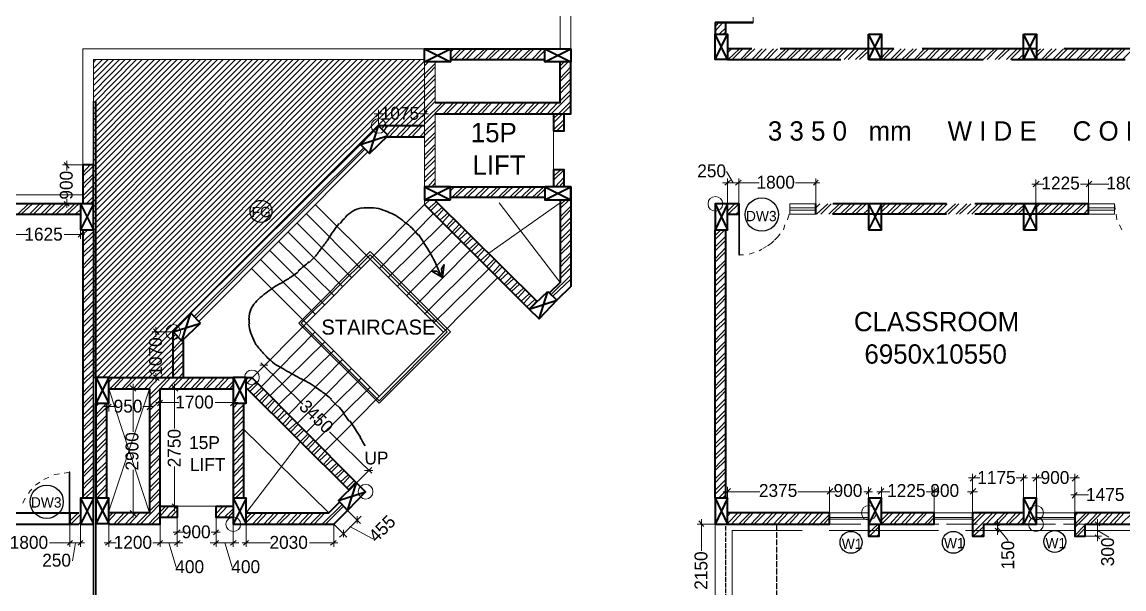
# Model space of a CAD drawing. Header units: millimetres. Extents: x 23593 to 241524, y 4405 to 182732.
# Drawn here: x 190123 to 215751, y 55675 to 68870 of the extents above; entities that cross this region are included whole.
import ezdxf

# ---------------------------------------------------------------- set-up
doc = ezdxf.new("R2010")
doc.units = ezdxf.units.MM
doc.linetypes.add('PDF_IMPORT', pattern=[1, 0.8, -0.2])
for name, color, linetype in [('PDF_0', 7, 'Continuous'), ('PDF_AR_DIMENSION', 7, 'Continuous'), ('PDF_AR_ELEVATION', 2, 'Continuous'), ('PDF_AR_ELEVATIONS', 2, 'Continuous'), ('PDF_AR_STEPS', 6, 'Continuous'), ('PDF_dimensions', 1, 'Continuous'), ('PDF_DOOR WIN TEXT', 5, 'Continuous'), ('PDF_ST COLUMN', 1, 'Continuous'), ('PDF_Text', 7, 'Continuous'), ('PDF_wall', 7, 'Continuous')]:
    doc.layers.add(name, color=color, linetype=linetype)
for name, color, linetype, true_color in [('PDF_AR_DOOR', 7, 'Continuous', 0x723939), ('PDF_AR_HATCH', 7, 'Continuous', 0x767676), ('PDF_AR_WINDOW', 7, 'Continuous', 0x00a5dd), ('PDF_exp gap', 7, 'Continuous', 0xdd006e)]:
    doc.layers.add(name, color=color, linetype=linetype, true_color=true_color)
doc.styles.add('PDF Century Gothic', font='GOTHIC.TTF')

msp = doc.modelspace()

# ---------------------------------------------------------------- linework, layer by layer
at = {"layer": 'PDF_0', "lineweight": 13}
for points in [[(198485, 66792), (198353, 66660)], [(199429, 66660), (199542, 66792)], [(191218, 65471), (191105, 65603)], [(206470, 65074), (206602, 65187)], [(208528, 65074), (208641, 65187)], [(213775, 65169), (213643, 65036)], [(191105, 64697), (191218, 64583)], [(191425, 63866), (191539, 63979)], [(193313, 61601), (193181, 61733)], [(195843, 60884), (195654, 60884)], [(193181, 60657), (193313, 60525)], [(192766, 60280), (192634, 60412)], [(193747, 60280), (193615, 60412)], [(192199, 59978), (192067, 59845)], [(193030, 59845), (193143, 59978)], [(193389, 60072), (193275, 59940)], [(194974, 59940), (195106, 60072)], [(198089, 58430), (198278, 58430)], [(212303, 58316), (212171, 58184)], [(213341, 58184), (213473, 58316)], [(213775, 58316), (213643, 58184)], [(214549, 58184), (214681, 58316)], [(206602, 58014), (206470, 57882)], [(209755, 57882), (209868, 58014)], [(210170, 58014), (210038, 57882)], [(212171, 57882), (212303, 58014)], [(214663, 57920), (214549, 57788)], [(192634, 57505), (192766, 57373)], [(193615, 57656), (193747, 57524)], [(197919, 57373), (197919, 57203)], [(205979, 57127), (205866, 57259)], [(212756, 57240), (212850, 57146)], [(215078, 57240), (215191, 57146)], [(193804, 57052), (193672, 56938)], [(194578, 56938), (194691, 57052)], [(197598, 56882), (197598, 57052)], [(212850, 56995), (212756, 57089)], [(215191, 56844), (215078, 56938)], [(191425, 56693), (191539, 56806)], [(192199, 56806), (192067, 56693)], [(193804, 56806), (193672, 56693)], [(194578, 56693), (194691, 56806)], [(195106, 56806), (194974, 56693)], [(195390, 56806), (195276, 56693)], [(197296, 56693), (197428, 56806)]]:
    msp.add_lwpolyline(points, dxfattribs=at)
for points in [[(206716, 65074), (206848, 65187)], [(215002, 65169), (214870, 65036)], [(208849, 57882), (208981, 58014)], [(211265, 57882), (211397, 58014)], [(191180, 56693), (191293, 56806)], [(193389, 56806), (193275, 56693)]]:
    msp.add_lwpolyline(points, close=True, dxfattribs=at)
at = {"layer": 'PDF_0', "color": 1, "linetype": 'PDF_IMPORT', "lineweight": 25, "ltscale": 132.136405}
msp.add_lwpolyline([(206489, 55051), (206489, 57184)], dxfattribs=at)
at = {"layer": 'PDF_0', "color": 6, "linetype": 'PDF_IMPORT', "lineweight": 25, "ltscale": 169.889663}
msp.add_lwpolyline([(207678, 40214), (207678, 57184)], dxfattribs=at)
at = {"layer": 'PDF_AR_DIMENSION', "lineweight": 13}
for points in [[(198315, 66735), (198523, 66735)], [(198410, 66452), (198410, 66830)], [(199580, 66735), (199373, 66735)], [(199486, 66452), (199486, 66830)], [(191161, 65641), (191161, 65414)], [(191539, 65546), (191067, 65546)], [(206508, 65395), (206659, 65131)], [(206904, 65131), (206791, 65131), (206527, 65131), (206414, 65131)], [(206527, 64640), (206527, 65225)], [(206678, 65131), (207263, 65131)], [(208679, 65131), (208112, 65131)], [(208584, 64640), (208584, 65225)], [(213700, 64640), (213700, 65206)], [(213606, 65093), (213889, 65093)], [(215040, 65093), (214738, 65093)], [(214832, 65093), (215399, 65093)], [(191539, 64640), (191067, 64640)], [(191161, 64546), (191161, 64753)], [(191482, 64395), (191482, 63828)], [(189764, 63923), (190255, 63923)], [(191576, 63923), (191105, 63923)], [(193238, 61771), (193238, 61544)], [(193634, 61658), (193143, 61658)], [(195465, 60582), (195824, 60940)], [(195673, 60940), (196654, 59978)], [(193577, 60600), (193143, 60600)], [(193238, 60487), (193238, 60695)], [(192143, 60336), (192143, 59808)], [(193087, 59808), (193087, 60336), (192596, 60336)], [(192709, 60449), (192709, 59336)], [(193785, 60336), (193332, 60336), (193332, 59902)], [(193672, 60449), (193672, 59411)], [(195031, 60336), (195031, 59902)], [(193238, 60015), (193766, 60015)], [(195144, 60015), (194616, 60015)], [(192030, 59921), (192275, 59921)], [(193181, 59921), (192936, 59921)], [(198259, 58373), (197277, 59336)], [(192709, 57335), (192709, 58449)], [(193672, 57486), (193672, 58524)], [(197900, 58146), (198259, 58505)], [(212133, 58260), (212397, 58260)], [(212228, 58354), (212228, 57448), (212228, 58052)], [(213511, 58260), (213247, 58260)], [(213417, 57486), (213417, 58354)], [(213606, 58260), (213832, 58260)], [(213719, 57788), (213719, 58354)], [(214719, 58260), (214493, 58260)], [(214606, 57958), (214606, 57448), (214606, 58354)], [(206432, 57939), (207282, 57939)], [(206527, 57448), (206527, 58052)], [(209018, 57939), (208169, 57939)], [(208811, 57939), (209037, 57939)], [(208905, 57448), (208905, 58052), (208905, 57750)], [(209906, 57939), (209698, 57939)], [(209811, 57750), (209811, 58052)], [(210000, 57939), (210302, 57939)], [(210113, 57448), (210113, 58052)], [(211435, 57939), (211152, 57939)], [(211227, 57939), (211454, 57939)], [(212341, 57939), (212114, 57939)], [(214512, 57863), (214927, 57863)], [(193087, 57448), (192596, 57448)], [(193332, 57599), (193785, 57599)], [(197693, 57505), (197995, 57203)], [(191482, 57184), (191482, 56655)], [(192143, 57184), (192143, 56655)], [(193728, 56901), (193728, 57335), (193728, 56655)], [(194635, 56655), (194635, 57335), (194635, 56901)], [(195031, 57335), (195031, 56655)], [(195333, 57184), (195333, 56655)], [(197674, 56882), (197372, 57184), (197372, 56655)], [(198013, 57373), (197919, 57278), (197598, 56957), (197504, 56882)], [(206244, 57184), (205828, 57184)], [(205923, 57297), (205923, 56561)], [(212492, 57184), (212907, 57184)], [(212813, 56938), (212813, 57033), (212813, 57184), (212813, 57297)], [(214851, 57184), (215229, 57184)], [(215135, 56787), (215135, 56901), (215135, 57184), (215135, 57297)], [(193634, 56995), (193861, 56995)], [(194729, 56995), (194521, 56995)], [(198278, 56844), (197749, 57127)], [(212492, 57033), (212907, 57033)], [(213058, 56806), (212813, 57108)], [(214851, 56901), (215229, 56901)], [(215399, 56882), (215135, 57033)], [(191331, 56750), (190765, 56750)], [(191142, 56750), (191576, 56750)], [(191293, 56334), (191369, 56750)], [(192030, 56750), (192313, 56750)], [(193426, 56750), (193162, 56750)], [(193861, 56750), (193728, 56750), (193332, 56750), (193219, 56750)], [(193710, 56183), (193540, 56750)], [(195163, 56750), (195031, 56750), (194635, 56750), (194502, 56750)], [(195012, 56183), (194842, 56750)], [(195239, 56750), (195899, 56750)], [(197466, 56750), (196805, 56750)]]:
    msp.add_lwpolyline(points, dxfattribs=at)
for points in [[(206791, 65225), (206791, 64640)], [(214927, 65206), (214927, 64640)], [(211340, 58052), (211340, 57448)], [(191237, 56655), (191237, 57184)], [(193332, 56655), (193332, 57184)]]:
    msp.add_lwpolyline(points, close=True, dxfattribs=at)
at = {"layer": 'PDF_AR_DOOR', "lineweight": 20}
for points in [[(207131, 68982), (207131, 68850)], [(207980, 64640), (207980, 64508)], [(215531, 64640), (215550, 64508)], [(207961, 64395), (207924, 64263)], [(215569, 64395), (215588, 64263)], [(207867, 64149), (207829, 64036)], [(215644, 64149), (215701, 64036)], [(206904, 63451), (206791, 63451)], [(207150, 63507), (207036, 63470)], [(190633, 58222), (190746, 58279)], [(190859, 58335), (190991, 58354)], [(191105, 58373), (191237, 58392)], [(190274, 57901), (190312, 57958), (190350, 57995)], [(190425, 58090), (190463, 58109), (190538, 58165)], [(190142, 57675), (190198, 57788)]]:
    msp.add_lwpolyline(points, dxfattribs=at)
at = {"layer": 'PDF_AR_DOOR', "lineweight": 25}
for points in [[(207131, 68850), (207131, 68868), (206244, 68868), (206244, 68850)], [(206791, 63451), (206810, 63451), (206810, 64640), (206791, 64640)], [(191237, 58392), (191218, 58392), (191218, 57184), (191237, 57184)]]:
    msp.add_lwpolyline(points, close=True, dxfattribs=at)
at = {"layer": 'PDF_AR_DOOR', "linetype": 'PDF_IMPORT', "lineweight": 20, "ltscale": 126.628279}
msp.add_lwpolyline([(207754, 63942), (207697, 63866), (207546, 63715), (207263, 63545)], dxfattribs=at)
at = {"layer": 'PDF_AR_ELEVATION', "color": 74, "lineweight": 20, "true_color": 0x4a9500}
for points in [[(199486, 68245), (191539, 68245), (191539, 65546)], [(191784, 65546), (191784, 68000), (199486, 68000)]]:
    msp.add_lwpolyline(points, dxfattribs=at)
at = {"layer": 'PDF_AR_ELEVATION', "color": 251, "lineweight": 20, "true_color": 0x545454}
for points in [[(202638, 64659), (200977, 63489)], [(202638, 62809), (201222, 64659)], [(193087, 57448), (192143, 60336)], [(193087, 60336), (192143, 57486)], [(197258, 57448), (195276, 59392)], [(195333, 57448), (196598, 59109)]]:
    msp.add_lwpolyline(points, dxfattribs=at)
at = {"layer": 'PDF_AR_ELEVATION', "linetype": 'PDF_IMPORT', "lineweight": 20, "ltscale": 3171.273718}
msp.add_lwpolyline([(214606, 57033), (206640, 57033)], dxfattribs=at)
at = {"layer": 'PDF_AR_ELEVATION', "lineweight": 20}
msp.add_lwpolyline([(214851, 57033), (216984, 57033)], dxfattribs=at)
at = {"layer": 'PDF_AR_ELEVATIONS', "lineweight": 35}
for points in [[(198024, 64546, 0.071307), (197801, 64461, 0.053188), (197643, 64330)], [(199339, 63908, 0.026899), (199193, 64073, 0.031554), (199021, 64215, 0.034865), (198813, 64367, 0.035872), (198631, 64452, 0.03916), (198413, 64529, 0.0498), (198187, 64548, 0.06938), (198032, 64535)], [(197501, 64183, 0.016467), (197363, 64003, 0.003165), (197234, 63802, -0.008388), (197086, 63604, -0.019465), (196934, 63404)], [(199892, 62926, 0.002236), (199793, 63135, 0.006762), (199696, 63352, 0.011481), (199583, 63547, 0.016468), (199463, 63742, 0.02172), (199342, 63924)], [(196123, 62774, 0.003355), (196345, 62915, 0.013351), (196556, 63061)], [(195933, 62664, 0.02004), (195748, 62528, 0.036952), (195584, 62379, 0.05855), (195461, 62219, 0.078441), (195394, 61950)], [(195395, 61847, 0.055424), (195447, 61630, 0.043939), (195541, 61410, 0.042257), (195607, 61310, 0.03748), (195827, 61066, 0.02925), (195995, 60917, 0.02016), (196188, 60805, 0.01117), (196383, 60691, 0.002468), (196577, 60585, -0.006206), (196775, 60483, -0.015258), (196959, 60366, -0.024045), (197093, 60272, -0.023829), (197317, 60092)], [(197997, 59206, 0.005079), (197871, 59400, 0.008606), (197745, 59587)]]:
    msp.add_lwpolyline(points, format="xyb", dxfattribs=at)
at = {"layer": 'PDF_AR_ELEVATIONS', "lineweight": 20}
for points in [[(196560, 61865), (198429, 59996), (200090, 61658), (198221, 63526)], [(196617, 61865), (198429, 60053), (200014, 61658), (198221, 63451)]]:
    msp.add_lwpolyline(points, close=True, dxfattribs=at)
at = {"layer": 'PDF_AR_ELEVATIONS', "lineweight": 35}
for points in [[(199656, 63073), (199901, 62922), (199769, 63073)], [(199939, 63224), (199901, 62922), (199882, 63130)]]:
    msp.add_lwpolyline(points, close=True, dxfattribs=at)
for centre, radius, start, end in [((198757, 63179), 1595, 133.3851, 140.9656), ((195774, 64369), 1501, 313.0553, 319.8451), ((194453, 65841), 3464, 307.1174, 312.5885), ((200626, 55685), 8410, 122.3713, 124.0302), ((195755, 61915), 349, 173.2709, 191.2556), ((195416, 58120), 2728, 41.5667, 46.1536), ((194906, 57667), 3426, 37.8808, 41.5669), ((194019, 56969), 4540, 35.0738, 37.8809), ((169175, 41232), 33954, 31.5691, 31.9533)]:
    msp.add_arc(centre, radius, start, end, dxfattribs=at)
at = {"layer": 'PDF_AR_HATCH', "lineweight": 5}
for points in [[(206244, 68755), (206319, 68850)], [(206244, 68661), (206414, 68850)], [(206338, 68585), (206489, 68736)], [(206432, 68585), (206489, 68642)], [(200090, 68000), (200335, 68245)], [(200090, 68170), (200165, 68245)], [(200184, 68000), (200430, 68245)], [(200354, 68000), (200600, 68245)], [(200449, 68000), (200694, 68245)], [(200618, 68000), (200883, 68245)], [(200713, 68000), (200958, 68245)], [(200902, 68000), (201147, 68245)], [(200977, 68000), (201241, 68245)], [(201166, 68000), (201411, 68245)], [(201260, 68000), (201506, 68245)], [(201430, 68000), (201675, 68245)], [(201524, 68000), (201770, 68245)], [(201694, 68000), (201959, 68245)], [(201789, 68000), (202034, 68245)], [(201978, 68000), (202223, 68245)], [(202072, 68000), (202280, 68208)], [(206527, 68151), (206621, 68245)], [(206546, 68000), (206810, 68245)], [(206640, 68000), (206885, 68245)], [(206829, 68000), (207074, 68245)], [(206904, 68000), (207169, 68245)], [(207093, 68000), (207338, 68245)], [(207187, 68000), (207433, 68245)], [(207357, 68000), (207603, 68245)], [(207452, 68000), (207697, 68245)], [(207622, 68000), (207886, 68245)], [(207716, 68000), (207961, 68245)], [(207905, 68000), (208150, 68245)], [(207980, 68000), (208245, 68245)], [(208169, 68000), (208414, 68245)], [(208263, 68000), (208509, 68245)], [(208433, 68000), (208698, 68245)], [(208528, 68000), (208773, 68245)], [(208716, 68000), (208962, 68245)], [(208792, 68000), (209056, 68245)], [(208981, 68000), (209226, 68245)], [(209075, 68000), (209321, 68245)], [(209245, 68000), (209490, 68245)], [(209339, 68000), (209585, 68245)], [(209509, 68000), (209774, 68245)], [(209604, 68000), (209811, 68189)], [(210113, 68038), (210302, 68245)], [(210113, 68227), (210132, 68245)], [(210151, 68000), (210396, 68245)], [(210321, 68000), (210566, 68245)], [(210415, 68000), (210661, 68245)], [(210585, 68000), (210850, 68245)], [(210680, 68000), (210925, 68245)], [(210868, 68000), (211114, 68245)], [(210944, 68000), (211208, 68245)], [(211133, 68000), (211378, 68245)], [(211227, 68000), (211472, 68245)], [(211397, 68000), (211661, 68245)], [(211491, 68000), (211737, 68245)], [(211680, 68000), (211925, 68245)], [(211756, 68000), (212020, 68245)], [(211944, 68000), (212190, 68245)], [(212039, 68000), (212284, 68245)], [(212209, 68000), (212454, 68245)], [(212303, 68000), (212548, 68245)], [(212473, 68000), (212737, 68245)], [(212567, 68000), (212813, 68245)], [(212756, 68000), (213001, 68245)], [(212832, 68000), (213096, 68245)], [(213020, 68000), (213266, 68245)], [(213115, 68000), (213360, 68245)], [(213700, 68151), (213813, 68245)], [(213700, 68057), (213889, 68245)], [(213832, 68000), (214077, 68245)], [(213908, 68000), (214172, 68245)], [(214096, 68000), (214342, 68245)], [(214191, 68000), (214436, 68245)], [(214361, 68000), (214606, 68245)], [(214455, 68000), (214700, 68245)], [(214644, 68000), (214889, 68245)], [(214719, 68000), (214984, 68245)], [(214908, 68000), (215153, 68245)], [(215002, 68000), (215248, 68245)], [(215172, 68000), (215418, 68245)], [(215267, 68000), (215512, 68245)], [(215437, 68000), (215701, 68245)], [(215531, 68000), (215776, 68245)], [(215720, 68000), (215965, 68245)], [(199486, 67925), (199505, 67943)], [(199486, 67849), (199580, 67943)], [(202242, 68000), (202280, 68038)], [(202638, 67849), (202733, 67943)], [(202638, 67755), (202827, 67943)], [(209792, 68000), (209811, 68019)], [(213285, 68000), (213417, 68113)], [(213379, 68000), (213417, 68019)], [(199486, 67660), (199731, 67906)], [(199486, 67566), (199731, 67830)], [(202638, 67566), (202884, 67830)], [(202638, 67490), (202884, 67736)], [(199486, 67396), (199731, 67641)], [(199486, 67302), (199731, 67547)], [(202638, 67302), (202884, 67547)], [(202638, 67207), (202884, 67472)], [(199486, 67132), (199731, 67377)], [(199486, 67037), (199731, 67283)], [(202431, 66735), (202884, 67188)], [(202638, 67037), (202884, 67283)], [(199486, 66849), (199731, 67113)], [(199486, 66773), (199731, 67019)], [(199486, 66584), (199901, 67000)], [(199486, 66490), (199977, 67000)], [(199920, 66735), (200165, 67000)], [(199995, 66735), (200260, 67000)], [(200184, 66735), (200430, 67000)], [(200279, 66735), (200524, 67000)], [(200449, 66735), (200694, 67000)], [(200543, 66735), (200788, 67000)], [(200713, 66735), (200977, 67000)], [(200807, 66735), (201053, 67000)], [(200996, 66735), (201241, 67000)], [(201090, 66735), (201336, 67000)], [(201260, 66735), (201506, 67000)], [(201355, 66735), (201600, 67000)], [(201524, 66735), (201789, 67000)], [(201619, 66735), (201864, 67000)], [(201808, 66735), (202053, 67000)], [(201883, 66735), (202147, 67000)], [(202072, 66735), (202317, 67000)], [(202166, 66735), (202412, 67000)], [(202336, 66735), (202582, 67000)], [(202487, 66622), (202600, 66735), (202884, 67019)], [(202487, 66528), (202695, 66735), (202884, 66924)], [(202884, 66735), (202884, 66754)], [(198485, 66377), (198542, 66452)], [(198523, 66339), (198636, 66452)], [(198617, 66245), (198806, 66452)], [(198655, 66188), (198901, 66452)], [(198825, 66188), (199071, 66452)], [(198919, 66188), (199165, 66452)], [(199089, 66188), (199354, 66452)], [(199184, 66188), (199429, 66452)], [(199373, 66188), (199486, 66320), (199731, 66565)], [(199448, 66188), (199486, 66226), (199731, 66471)], [(202487, 66358), (202733, 66603)], [(202563, 66339), (202733, 66509)], [(199486, 66056), (199731, 66301)], [(199486, 65961), (199731, 66207)], [(199486, 65773), (199731, 66018)], [(199486, 65678), (199731, 65943)], [(199486, 65508), (199731, 65754)], [(199486, 65414), (199731, 65659)], [(191539, 65357), (191709, 65546)], [(191539, 65282), (191784, 65527)], [(199486, 65244), (199731, 65489)], [(199486, 65150), (199731, 65395)], [(202487, 65282), (202657, 65433)], [(202487, 65187), (202733, 65433)], [(191539, 65093), (191784, 65338)], [(191539, 64999), (191784, 65263)], [(199561, 65036), (199731, 65225)], [(199656, 65036), (199731, 65131)], [(202525, 65036), (202733, 65263)], [(202619, 65036), (202733, 65169)], [(191539, 64829), (191784, 65074)], [(191539, 64734), (191784, 64980)], [(200090, 65018), (200109, 65036)], [(200090, 64942), (200184, 65036)], [(200128, 64791), (200373, 65036)], [(200203, 64791), (200467, 65036)], [(200392, 64791), (200637, 65036)], [(200486, 64791), (200732, 65036)], [(200656, 64791), (200902, 65036)], [(200751, 64791), (200996, 65036)], [(200920, 64791), (201185, 65036)], [(201015, 64791), (201260, 65036)], [(201204, 64791), (201449, 65036)], [(201279, 64791), (201543, 65036)], [(201468, 64791), (201713, 65036)], [(201562, 64791), (201808, 65036)], [(201732, 64791), (201978, 65036)], [(201827, 64791), (202072, 65036)], [(201996, 64791), (202261, 65036)], [(202091, 64791), (202280, 64980)], [(190029, 64395), (190274, 64640)], [(190104, 64395), (190368, 64640)], [(190293, 64395), (190538, 64640)], [(190387, 64395), (190633, 64640)], [(190557, 64395), (190803, 64640)], [(190652, 64395), (190897, 64640)], [(190821, 64395), (191086, 64640)], [(190916, 64395), (191161, 64640)], [(191105, 64395), (191350, 64640)], [(191180, 64395), (191444, 64640)], [(191614, 64640), (191784, 64810)], [(191709, 64640), (191784, 64716)], [(199486, 64697), (199524, 64734)], [(199486, 64621), (199618, 64734)], [(199580, 64527), (199769, 64697)], [(199637, 64489), (199807, 64659)], [(202280, 64791), (202280, 64810)], [(202638, 64621), (202770, 64734)], [(202638, 64527), (202846, 64734)], [(202638, 64338), (202884, 64583)], [(206527, 64470), (206697, 64640)], [(206546, 64395), (206791, 64640)], [(208584, 64640), (208584, 64640)], [(208584, 64546), (208679, 64640)], [(208603, 64395), (208867, 64640)], [(208698, 64395), (208943, 64640)], [(208886, 64395), (209132, 64640)], [(208962, 64395), (209226, 64640)], [(209151, 64395), (209396, 64640)], [(209245, 64395), (209490, 64640)], [(209415, 64395), (209660, 64640)], [(209509, 64395), (209755, 64640)], [(210113, 64546), (210208, 64640)], [(210113, 64451), (210302, 64640)], [(210227, 64395), (210472, 64640)], [(210321, 64395), (210566, 64640)], [(210491, 64395), (210755, 64640)], [(210585, 64395), (210831, 64640)], [(210774, 64395), (211019, 64640)], [(210850, 64395), (211114, 64640)], [(211038, 64395), (211284, 64640)], [(211133, 64395), (211378, 64640)], [(211303, 64395), (211548, 64640)], [(211397, 64395), (211642, 64640)], [(211567, 64395), (211831, 64640)], [(211661, 64395), (211907, 64640)], [(211850, 64395), (212095, 64640)], [(211925, 64395), (212190, 64640)], [(212114, 64395), (212360, 64640)], [(212209, 64395), (212454, 64640)], [(212379, 64395), (212624, 64640)], [(212473, 64395), (212718, 64640)], [(212643, 64395), (212907, 64640)], [(212737, 64395), (212983, 64640)], [(212926, 64395), (213171, 64640)], [(213001, 64395), (213266, 64640)], [(213190, 64395), (213417, 64602)], [(213700, 64640), (213719, 64640)], [(213700, 64546), (213794, 64640)], [(213738, 64395), (213983, 64640)], [(213813, 64395), (214077, 64640)], [(214002, 64395), (214247, 64640)], [(214096, 64395), (214342, 64640)], [(214266, 64395), (214512, 64640)], [(214361, 64395), (214606, 64640)], [(214530, 64395), (214795, 64640)], [(214625, 64395), (214870, 64640)], [(191369, 64395), (191482, 64508)], [(191463, 64395), (191482, 64414)], [(199712, 64395), (199901, 64565)], [(199769, 64338), (199939, 64527)], [(199844, 64263), (200033, 64432)], [(199901, 64206), (200071, 64395)], [(202638, 64244), (202884, 64508)], [(206716, 64395), (206791, 64451)], [(209679, 64395), (209811, 64508)], [(209774, 64395), (209811, 64414)], [(213285, 64395), (213417, 64527)], [(214814, 64395), (214927, 64527)], [(214889, 64395), (214927, 64432)], [(199995, 64112), (200165, 64300)], [(200033, 64074), (200203, 64244)], [(200128, 63979), (200297, 64168)], [(200165, 63942), (200335, 64112)], [(202638, 64074), (202884, 64319)], [(202638, 63979), (202884, 64225)], [(191539, 64017), (191558, 64036)], [(191539, 63923), (191652, 64036)], [(191539, 63753), (191784, 63998)], [(191539, 63658), (191784, 63904)], [(200260, 63847), (200430, 64036)], [(200297, 63809), (200486, 63979)], [(200392, 63715), (200562, 63885)], [(200430, 63677), (200618, 63847)], [(202638, 63809), (202884, 64055)], [(202638, 63715), (202884, 63960)], [(206244, 63904), (206376, 64036)], [(206244, 63809), (206470, 64036)], [(206244, 63640), (206489, 63885)], [(191539, 63489), (191784, 63734)], [(191539, 63394), (191784, 63640)], [(200524, 63583), (200713, 63753)], [(200581, 63545), (200751, 63715)], [(200656, 63451), (200845, 63621)], [(200713, 63394), (200883, 63583)], [(202638, 63526), (202884, 63791)], [(202638, 63451), (202884, 63696)], [(206244, 63545), (206489, 63791)], [(206244, 63356), (206489, 63621)], [(191539, 63205), (191784, 63470)], [(191539, 63130), (191784, 63375)], [(200788, 63319), (200977, 63489)], [(200845, 63262), (201015, 63451)], [(200939, 63187), (201109, 63356)], [(200977, 63130), (201147, 63319)], [(202638, 63262), (202884, 63507)], [(202638, 63168), (202884, 63432)], [(206244, 63281), (206489, 63526)], [(206244, 63092), (206489, 63338)], [(191539, 62941), (191784, 63187)], [(191539, 62847), (191784, 63092)], [(201071, 63036), (201241, 63224)], [(201109, 62998), (201279, 63168)], [(201204, 62903), (201373, 63092)], [(202638, 62998), (202884, 63243)], [(202638, 62903), (202884, 63149)], [(206244, 62998), (206489, 63262)], [(206244, 62828), (206489, 63073)], [(191539, 62677), (191784, 62922)], [(191539, 62582), (191784, 62828)], [(201241, 62866), (201430, 63036)], [(201336, 62771), (201506, 62941)], [(201373, 62734), (201562, 62903)], [(201468, 62639), (201638, 62809)], [(202431, 62526), (202884, 62979)], [(202468, 62488), (202884, 62885)], [(206244, 62734), (206489, 62979)], [(206244, 62564), (206489, 62809)], [(191539, 62394), (191784, 62658)], [(191539, 62318), (191784, 62564)], [(201506, 62601), (201694, 62771)], [(201600, 62507), (201789, 62677)], [(201657, 62450), (201827, 62639)], [(201732, 62375), (201921, 62545)], [(206244, 62469), (206489, 62715)], [(191539, 62129), (191784, 62375)], [(191539, 62035), (191784, 62299)], [(201789, 62318), (201959, 62507)], [(201864, 62243), (202053, 62413)], [(201921, 62186), (202091, 62375)], [(206244, 62280), (206489, 62526)], [(206244, 62186), (206489, 62450)], [(191539, 61865), (191784, 62111)], [(206244, 62016), (206489, 62262)], [(206244, 61922), (206489, 62167)], [(191539, 61771), (191784, 62016)], [(191539, 61601), (191784, 61846)], [(206244, 61752), (206489, 61997)], [(206244, 61658), (206489, 61903)], [(191539, 61507), (191784, 61752)], [(191539, 61318), (191784, 61582)], [(193634, 61544), (193691, 61601)], [(193634, 61450), (193747, 61563)], [(206244, 61469), (206489, 61733)], [(206244, 61393), (206489, 61639)], [(191539, 61242), (191784, 61488)], [(191539, 61053), (191784, 61299)], [(193634, 61261), (193823, 61469)], [(193634, 61186), (193879, 61431)], [(206244, 61205), (206489, 61450)], [(206244, 61110), (206489, 61374)], [(191539, 60959), (191784, 61223)], [(191539, 60789), (191784, 61035)], [(193634, 60997), (193879, 61242)], [(193634, 60902), (193879, 61167)], [(206244, 60940), (206489, 61186)], [(206244, 60846), (206489, 61091)], [(191539, 60695), (191784, 60940)], [(191539, 60525), (191784, 60770)], [(193634, 60733), (193879, 60978)], [(193634, 60638), (193879, 60884)], [(206244, 60676), (206489, 60921)], [(206244, 60582), (206489, 60827)], [(191539, 60431), (191784, 60676)], [(191539, 60242), (191784, 60506)], [(192143, 60582), (192143, 60600)], [(192143, 60487), (192237, 60600)], [(192162, 60336), (192426, 60600)], [(192256, 60336), (192501, 60600)], [(192445, 60336), (192690, 60600)], [(192520, 60336), (192785, 60600)], [(192709, 60336), (192954, 60600)], [(192803, 60336), (193049, 60600)], [(192973, 60336), (193219, 60600)], [(193068, 60336), (193313, 60600)], [(193087, 60185), (193502, 60600)], [(193087, 60091), (193332, 60336), (193577, 60600)], [(193521, 60336), (193766, 60600), (193879, 60714)], [(193596, 60336), (193861, 60600), (193879, 60619)], [(193785, 60336), (194030, 60600)], [(193879, 60336), (194125, 60600)], [(194049, 60336), (194295, 60600)], [(194144, 60336), (194389, 60600)], [(194332, 60336), (194578, 60600)], [(194408, 60336), (194672, 60600)], [(194597, 60336), (194842, 60600)], [(194691, 60336), (194937, 60600)], [(194861, 60336), (195031, 60506)], [(195333, 60544), (195390, 60600)], [(195333, 60449), (195465, 60582)], [(195371, 60317), (195559, 60487)], [(206244, 60393), (206489, 60657)], [(206244, 60317), (206489, 60563)], [(191539, 60166), (191784, 60412)], [(194955, 60336), (195031, 60431)], [(195427, 60280), (195597, 60449)], [(195503, 60185), (195692, 60355)], [(195559, 60147), (195729, 60317)], [(206244, 60129), (206489, 60374)], [(206244, 60034), (206489, 60298)], [(191539, 59978), (191784, 60223)], [(191539, 59883), (191784, 60147)], [(191841, 59732), (192086, 59996)], [(191841, 59921), (191916, 59996)], [(193087, 59921), (193332, 60166)], [(193087, 59827), (193332, 60072)], [(195031, 59978), (195050, 59996)], [(195031, 59883), (195144, 59996)], [(195654, 60053), (195824, 60223)], [(195692, 59996), (195861, 60185)], [(195786, 59921), (195956, 60091)], [(195824, 59864), (195994, 60053)], [(206244, 59864), (206489, 60110)], [(206244, 59770), (206489, 60015)], [(191539, 59713), (191784, 59959)], [(191539, 59619), (191784, 59864)], [(191841, 59657), (192086, 59902)], [(191841, 59468), (192086, 59713)], [(193087, 59638), (193332, 59883)], [(193087, 59543), (193332, 59808)], [(195031, 59713), (195276, 59959)], [(195031, 59619), (195276, 59864)], [(195918, 59770), (196088, 59959)], [(195956, 59732), (196145, 59902)], [(196050, 59638), (196220, 59827)], [(196088, 59600), (196277, 59770)], [(206244, 59600), (206489, 59845)], [(206244, 59506), (206489, 59751)], [(191539, 59430), (191784, 59694)], [(191539, 59355), (191784, 59600)], [(191841, 59373), (192086, 59638)], [(193087, 59373), (193332, 59619)], [(193087, 59279), (193332, 59524)], [(195031, 59430), (195276, 59694)], [(195031, 59355), (195276, 59600)], [(196182, 59506), (196352, 59694)], [(196239, 59468), (196409, 59638)], [(196315, 59373), (196503, 59543)], [(196371, 59336), (196541, 59506)], [(206244, 59317), (206489, 59581)], [(206244, 59241), (206489, 59487)], [(191539, 59166), (191784, 59411)], [(191539, 59071), (191784, 59336)], [(191841, 59204), (192086, 59449)], [(191841, 59109), (192086, 59355)], [(193087, 59109), (193332, 59355)], [(193087, 59015), (193332, 59260)], [(195031, 59166), (195276, 59411)], [(195031, 59071), (195276, 59336)], [(196447, 59241), (196635, 59411)], [(196503, 59204), (196673, 59373)], [(196598, 59109), (196768, 59279)], [(196635, 59053), (196805, 59241)], [(206244, 59053), (206489, 59298)], [(206244, 58958), (206489, 59204)], [(191539, 58902), (191784, 59147)], [(191539, 58807), (191784, 59053)], [(191841, 58939), (192086, 59185)], [(191841, 58845), (192086, 59090)], [(193087, 58826), (193332, 59090)], [(193087, 58751), (193332, 58996)], [(195031, 58902), (195276, 59147)], [(195031, 58807), (195276, 59053)], [(196730, 58977), (196900, 59147)], [(196768, 58920), (196937, 59109)], [(196862, 58845), (197032, 59015)], [(196900, 58788), (197088, 58977)], [(206244, 58788), (206489, 59034)], [(191539, 58637), (191784, 58883)], [(191539, 58543), (191784, 58788)], [(191841, 58656), (192086, 58920)], [(191841, 58581), (192086, 58826)], [(193087, 58562), (193332, 58807)], [(193087, 58467), (193332, 58732)], [(195031, 58637), (195276, 58883)], [(195031, 58543), (195276, 58788)], [(196994, 58694), (197164, 58883)], [(197032, 58656), (197221, 58826)], [(197126, 58562), (197296, 58751)], [(197164, 58524), (197353, 58694)], [(206244, 58694), (206489, 58939)], [(206244, 58505), (206489, 58769)], [(191539, 58354), (191784, 58618)], [(191539, 58279), (191784, 58524)], [(191841, 58392), (192086, 58637)], [(191841, 58298), (192086, 58543)], [(193087, 58298), (193332, 58543)], [(193087, 58203), (193332, 58449)], [(195031, 58354), (195276, 58618)], [(195031, 58279), (195276, 58524)], [(197258, 58430), (197447, 58600)], [(197315, 58392), (197485, 58562)], [(197390, 58298), (197579, 58467)], [(206244, 58430), (206489, 58675)], [(206244, 58241), (206489, 58486)], [(191539, 58090), (191784, 58335)], [(191539, 57995), (191784, 58260)], [(191841, 58128), (192086, 58373)], [(191841, 58033), (192086, 58279)], [(193087, 58033), (193332, 58279)], [(193087, 57939), (193332, 58184)], [(195031, 58090), (195276, 58335)], [(195031, 57995), (195276, 58241)], [(197447, 58260), (197617, 58430)], [(197523, 58165), (197711, 58335)], [(197579, 58109), (197749, 58298)], [(197674, 58033), (197844, 58203)], [(206244, 58146), (206489, 58411)], [(206244, 57977), (206489, 58222)], [(191539, 57826), (191784, 58071)], [(191595, 57788), (191784, 57977)], [(191841, 57844), (192086, 58109)], [(191860, 57788), (192086, 58014)], [(193087, 57750), (193332, 58014)], [(193087, 57675), (193332, 57920)], [(195031, 57826), (195276, 58071)], [(195088, 57788), (195276, 57977)], [(197711, 57977), (197881, 58165)], [(206244, 57882), (206489, 58128)], [(206319, 57788), (206489, 57958)], [(191765, 57788), (191784, 57807)], [(192048, 57788), (192086, 57826)], [(193087, 57486), (193332, 57731)], [(195276, 57788), (195276, 57807)], [(206414, 57788), (206489, 57863)], [(191256, 57278), (191425, 57448)], [(191256, 57184), (191482, 57410)], [(192143, 57354), (192237, 57448)], [(192143, 57259), (192313, 57448)], [(192256, 57184), (192501, 57448)], [(192332, 57184), (192596, 57448)], [(192520, 57184), (192766, 57448)], [(192615, 57184), (192860, 57448)], [(192785, 57184), (193049, 57448)], [(192879, 57184), (193332, 57656)], [(193068, 57184), (193332, 57467), (193464, 57599)], [(193143, 57184), (193332, 57373), (193540, 57599)], [(193483, 57335), (193728, 57599)], [(193577, 57335), (193728, 57505)], [(194635, 57429), (194804, 57599)], [(194653, 57335), (194899, 57599)], [(194823, 57335), (195031, 57542)], [(194918, 57335), (195031, 57467)], [(195333, 57316), (195465, 57448)], [(195333, 57222), (195559, 57448)], [(195484, 57184), (195729, 57448)], [(195578, 57184), (195824, 57448)], [(195748, 57184), (195994, 57448)], [(195843, 57184), (196088, 57448)], [(196031, 57184), (196277, 57448)], [(196107, 57184), (196371, 57448)], [(196296, 57184), (196541, 57448)], [(196390, 57184), (196635, 57448)], [(196560, 57184), (196805, 57448)], [(196654, 57184), (196900, 57448)], [(196824, 57184), (197088, 57448)], [(196919, 57184), (197164, 57448)], [(197107, 57184), (197560, 57637)], [(197183, 57184), (197598, 57599)], [(206527, 57203), (206772, 57448)], [(206527, 57373), (206602, 57448)], [(206621, 57184), (206867, 57448)], [(206791, 57184), (207055, 57448)], [(206885, 57184), (207131, 57448)], [(207074, 57184), (207320, 57448)], [(207150, 57184), (207414, 57448)], [(207338, 57184), (207584, 57448)], [(207433, 57184), (207678, 57448)], [(207603, 57184), (207848, 57448)], [(207697, 57184), (207943, 57448)], [(207867, 57184), (208131, 57448)], [(207961, 57184), (208207, 57448)], [(208150, 57184), (208396, 57448)], [(208245, 57184), (208490, 57448)], [(208414, 57184), (208660, 57448)], [(208509, 57184), (208754, 57448)], [(208679, 57184), (208905, 57410)], [(210113, 57278), (210283, 57448)], [(210113, 57184), (210378, 57448)], [(210302, 57184), (210548, 57448)], [(210396, 57184), (210642, 57448)], [(210566, 57184), (210812, 57448)], [(210661, 57184), (210906, 57448)], [(210831, 57184), (211095, 57448)], [(210925, 57184), (211170, 57448)], [(211114, 57184), (211340, 57410)], [(212228, 57240), (212435, 57448)], [(212228, 56976), (212699, 57448)], [(212228, 57410), (212265, 57448)], [(212228, 57146), (212530, 57448)], [(212548, 57184), (212794, 57448)], [(212718, 57184), (212983, 57448)], [(212813, 57184), (213058, 57448)], [(213001, 57184), (213247, 57448)], [(213077, 57184), (213341, 57448)], [(214606, 57184), (214870, 57448)], [(214606, 57373), (214681, 57448)], [(214606, 57108), (214946, 57448)], [(214889, 57184), (215135, 57448)], [(214965, 57184), (215229, 57448)], [(215153, 57184), (215399, 57448)], [(215248, 57184), (215493, 57448)], [(215418, 57184), (215663, 57448)], [(215512, 57184), (215757, 57448)], [(215682, 57184), (215946, 57448)], [(191444, 57184), (191482, 57240)], [(193332, 57184), (193332, 57203)], [(208773, 57184), (208905, 57335)], [(209811, 56976), (210038, 57184)], [(209811, 57146), (209849, 57184)], [(211189, 57184), (211340, 57335)], [(213266, 57184), (213417, 57335)], [(213360, 57184), (213417, 57240)], [(214606, 56920), (214851, 57165)], [(209830, 56901), (210057, 57127)], [(210000, 56901), (210057, 56957)], [(212246, 56901), (212492, 57127)], [(212416, 56901), (212492, 56957)], [(214663, 56901), (214851, 57089)], [(214851, 56901), (214851, 56901)]]:
    msp.add_lwpolyline(points, dxfattribs=at)
at = {"layer": 'PDF_AR_HATCH', "color": 62, "lineweight": 5, "true_color": 0x8ab800}
for points in [[(191784, 67925), (191841, 68000)], [(191784, 67792), (191992, 68000)], [(191784, 67660), (192124, 68000)], [(191784, 67528), (192256, 68000)], [(191784, 67396), (192388, 68000)], [(191784, 67245), (192520, 68000)], [(191784, 67113), (192652, 68000)], [(191784, 66981), (192785, 68000)], [(191784, 66849), (192917, 68000)], [(191784, 66716), (193068, 68000)], [(191784, 66584), (193200, 68000)], [(191784, 66452), (193332, 68000)], [(191784, 66320), (193464, 68000)], [(191784, 66169), (193596, 68000)], [(191784, 66037), (193728, 68000)], [(191784, 65905), (193861, 68000)], [(191784, 65773), (194012, 68000)], [(191784, 65641), (194144, 68000)], [(191784, 65508), (194276, 68000)], [(191784, 65376), (194408, 68000)], [(191784, 65225), (194540, 68000)], [(191784, 65093), (194672, 68000)], [(191784, 64961), (194804, 68000)], [(191784, 64829), (194955, 68000)], [(191784, 64697), (195088, 68000)], [(191784, 64565), (195220, 68000)], [(191784, 64432), (195352, 68000)], [(191784, 64281), (195484, 68000)], [(191784, 64149), (195616, 68000)], [(191784, 64017), (195748, 68000)], [(191784, 63885), (195880, 68000)], [(191784, 63753), (196031, 68000)], [(191784, 63621), (196164, 68000)], [(191784, 63489), (196296, 68000)], [(191784, 63356), (196428, 68000)], [(191784, 63205), (196560, 68000)], [(191784, 63073), (196692, 68000)], [(191784, 62941), (196824, 68000)], [(191784, 62809), (196975, 68000)], [(191784, 62677), (197107, 68000)], [(191784, 62545), (197239, 68000)], [(191784, 62413), (197372, 68000)], [(191784, 62262), (197504, 68000)], [(191784, 62129), (197636, 68000)], [(191784, 61997), (197768, 68000)], [(191784, 61865), (197919, 68000)], [(191784, 61733), (198051, 68000)], [(191784, 61601), (198183, 68000)], [(191784, 61469), (198315, 68000)], [(191784, 61337), (198448, 68000)], [(191784, 61186), (198580, 68000)], [(191784, 61053), (198712, 68000)], [(191784, 60921), (198844, 68000)], [(191784, 60789), (198995, 68000)], [(191784, 60657), (199127, 68000)], [(191860, 60600), (199259, 68000)], [(191992, 60600), (199391, 68000)], [(192124, 60600), (199486, 67962)], [(192256, 60600), (199486, 67811)], [(192388, 60600), (199486, 67679)], [(192539, 60600), (199486, 67547)], [(198523, 66452), (199486, 67415)], [(198655, 66452), (199486, 67283)], [(198787, 66452), (199486, 67151)], [(198919, 66452), (199486, 67019)], [(199052, 66452), (199486, 66867)], [(199184, 66452), (199486, 66735)], [(199335, 66452), (199486, 66603)], [(199467, 66452), (199486, 66471)], [(192671, 60600), (193634, 61563)], [(192803, 60600), (193634, 61431)], [(192936, 60600), (193634, 61280)], [(193068, 60600), (193634, 61148)], [(193200, 60600), (193634, 61016)], [(193332, 60600), (193634, 60884)], [(193483, 60600), (193634, 60751)], [(193615, 60600), (193634, 60619)]]:
    msp.add_lwpolyline(points, dxfattribs=at)
at = {"layer": 'PDF_AR_STEPS', "lineweight": 25}
for points in [[(199486, 64621), (195465, 60582)], [(199920, 61658), (196937, 64621)], [(198013, 63130), (196730, 64414)], [(199693, 64414), (198429, 63130)], [(197787, 62922), (196522, 64187)], [(199920, 64187), (198636, 62922)], [(197579, 62715), (196315, 63979)], [(200128, 63979), (198844, 62715)], [(197164, 62280), (195880, 63564)], [(197372, 62507), (196088, 63772)], [(200335, 63772), (199071, 62507)], [(200543, 63564), (199278, 62280)], [(196937, 62073), (195673, 63338)], [(200751, 63338), (199486, 62073)], [(198429, 60166), (195465, 63130)], [(200977, 63130), (199693, 61865)], [(201185, 62922), (197164, 58883)], [(196937, 61658), (195673, 60374)], [(197164, 61431), (195880, 60166)], [(197372, 61223), (196088, 59959)], [(197579, 61016), (196315, 59732)], [(197787, 60808), (196522, 59524)], [(198013, 60582), (196730, 59317)], [(198221, 60374), (196937, 59109)]]:
    msp.add_lwpolyline(points, dxfattribs=at)
at = {"layer": 'PDF_AR_WINDOW', "color": 2, "lineweight": 20}
for points in [[(202638, 68245), (202638, 71285)], [(202884, 68245), (202884, 71285)], [(202487, 65433), (202487, 66339)], [(197995, 66018), (194049, 62092)], [(198164, 65848), (194238, 61903)], [(208584, 64640), (207980, 64640), (207980, 64395), (208584, 64395)], [(214927, 64640), (215531, 64640), (215531, 64395), (214927, 64395)], [(194635, 57599), (193728, 57599)], [(209811, 57448), (208905, 57448)], [(212228, 57448), (211340, 57448)], [(214606, 57448), (213700, 57448)]]:
    msp.add_lwpolyline(points, dxfattribs=at)
at = {"layer": 'PDF_AR_WINDOW', "lineweight": 20}
for points in [[(198070, 65943), (194125, 62016)], [(198089, 65905), (194163, 61978)], [(208584, 64546), (207980, 64546)], [(208584, 64489), (207980, 64489)], [(214927, 64546), (215531, 64546)], [(214927, 64489), (215531, 64489)], [(209811, 57335), (208905, 57335)], [(209811, 57297), (208905, 57297)], [(212228, 57335), (211340, 57335)], [(212228, 57297), (211340, 57297)], [(214606, 57335), (213700, 57335)], [(214606, 57297), (213700, 57297)]]:
    msp.add_lwpolyline(points, dxfattribs=at)
at = {"layer": 'PDF_AR_WINDOW', "color": 2, "linetype": 'PDF_IMPORT', "lineweight": 20, "ltscale": 6323.670808}
msp.add_lwpolyline([(191539, 64848), (170340, 64848)], dxfattribs=at)
at = {"layer": 'PDF_dimensions', "color": 7, "lineweight": 13}
for points in [[(199486, 65036), (199486, 67943)], [(199731, 67000), (199731, 67943)], [(199731, 65036), (199731, 66735)], [(199486, 64621), (199486, 64753)], [(199731, 64716), (199731, 64734)]]:
    msp.add_lwpolyline(points, dxfattribs=at)
at = {"layer": 'PDF_dimensions', "lineweight": 25}
msp.add_lwpolyline([(191784, 60600), (191841, 60600)], dxfattribs=at)
at = {"layer": 'PDF_dimensions', "linetype": 'PDF_IMPORT', "lineweight": 13, "ltscale": 906.078205}
msp.add_lwpolyline([(208905, 57184), (216984, 57184)], dxfattribs=at)
at = {"layer": 'PDF_DOOR WIN TEXT', "lineweight": 25}
for centre, radius in [((195680, 64463), 255), ((207327, 64388), 387), ((190696, 57705), 387), ((209404, 56761), 255), ((211782, 56761), 255), ((214142, 56780), 255)]:
    msp.add_circle(centre, radius, dxfattribs=at)
at = {"layer": 'PDF_exp gap', "lineweight": 35}
for points in [[(191784, 67019), (191784, 39836)], [(191841, 67019), (191841, 39836)]]:
    msp.add_lwpolyline(points, dxfattribs=at)
at = {"layer": 'PDF_ST COLUMN', "lineweight": 40}
for points in [[(206244, 68585), (206527, 68585), (206527, 68000), (206244, 68000)], [(209811, 68585), (210113, 68585), (210113, 68000), (209811, 68000)], [(213417, 68585), (213719, 68585), (213719, 68000), (213417, 68000)], [(200090, 68245), (200090, 67943), (199486, 67943), (199486, 68245)], [(202884, 68245), (202884, 67943), (202280, 67943), (202280, 68245)], [(198636, 66226), (198410, 66452), (197995, 66018), (198202, 65810)], [(200090, 64734), (200090, 65036), (199486, 65036), (199486, 64734)], [(202884, 64734), (202884, 65036), (202280, 65036), (202280, 64734)], [(191482, 64036), (191784, 64036), (191784, 64640), (191482, 64640)], [(206244, 64036), (206527, 64036), (206527, 64640), (206244, 64640)], [(209811, 64036), (210113, 64036), (210113, 64640), (209811, 64640)], [(213417, 64036), (213719, 64036), (213719, 64640), (213417, 64640)], [(202355, 62601), (202563, 62394), (202147, 61960), (201921, 62186)], [(194276, 61865), (194049, 62092), (193634, 61658), (193842, 61450)], [(191841, 59996), (192143, 59996), (192143, 60600), (191841, 60600)], [(195031, 59996), (195333, 59996), (195333, 60600), (195031, 60600)], [(197900, 58146), (198108, 57939), (197693, 57505), (197485, 57731)], [(191482, 57184), (191784, 57184), (191784, 57788), (191482, 57788)], [(191841, 57203), (192143, 57203), (192143, 57788), (191841, 57788)], [(195031, 57184), (195333, 57184), (195333, 57788), (195031, 57788)], [(206244, 57184), (206527, 57184), (206527, 57788), (206244, 57788)], [(209811, 57184), (210113, 57184), (210113, 57788), (209811, 57788)], [(213417, 57184), (213719, 57184), (213719, 57788), (213417, 57788)]]:
    msp.add_lwpolyline(points, close=True, dxfattribs=at)
for points in [[(206244, 68000), (206527, 68585)], [(206527, 68000), (206244, 68585)], [(209811, 68000), (210113, 68585)], [(210113, 68000), (209811, 68585)], [(213417, 68000), (213719, 68585)], [(213719, 68000), (213417, 68585)], [(199486, 68245), (200090, 67943)], [(199486, 67943), (200090, 68245)], [(202280, 68245), (202884, 67943)], [(202280, 67943), (202884, 68245)], [(198202, 65810), (198410, 66452)], [(197995, 66018), (198636, 66226)], [(199486, 64734), (200090, 65036)], [(199486, 65036), (200090, 64734)], [(202280, 64734), (202884, 65036)], [(202280, 65036), (202884, 64734)], [(191482, 64640), (191784, 64036)], [(191784, 64640), (191482, 64036)], [(206244, 64640), (206527, 64036)], [(206527, 64640), (206244, 64036)], [(209811, 64640), (210113, 64036)], [(210113, 64640), (209811, 64036)], [(213417, 64640), (213719, 64036)], [(213719, 64640), (213417, 64036)], [(202147, 61960), (202355, 62601)], [(201921, 62186), (202563, 62394)], [(193842, 61450), (194049, 62092)], [(193634, 61658), (194276, 61865)], [(191841, 60600), (192143, 59996)], [(192143, 60600), (191841, 59996)], [(195031, 60600), (195333, 59996)], [(195333, 60600), (195031, 59996)], [(197485, 57731), (198108, 57939)], [(197693, 57505), (197900, 58146)], [(191482, 57788), (191784, 57184)], [(191784, 57788), (191482, 57184)], [(191841, 57788), (192143, 57203)], [(192143, 57788), (191841, 57203)], [(195031, 57788), (195333, 57184)], [(195333, 57788), (195031, 57184)], [(206244, 57788), (206527, 57184)], [(206527, 57788), (206244, 57184)], [(209811, 57788), (210113, 57184)], [(210113, 57788), (209811, 57184)], [(213417, 57788), (213719, 57184)], [(213719, 57788), (213417, 57184)]]:
    msp.add_lwpolyline(points, dxfattribs=at)
at = {"layer": 'PDF_wall', "lineweight": 40}
for points in [[(206489, 68585), (206489, 68850), (206244, 68850), (206244, 68585)], [(200090, 68245), (202280, 68245)], [(199731, 67000), (202638, 67000), (202638, 67943)], [(199731, 66735), (202884, 66735), (202884, 67943)], [(200090, 68000), (202280, 68000)], [(202487, 66735), (202487, 66339), (202733, 66339), (202733, 66735)], [(199486, 66452), (198410, 66452)], [(199486, 66188), (198580, 66188)], [(191784, 64640), (191784, 65546), (191539, 65546), (191539, 64640)], [(202733, 65036), (202733, 65433), (202487, 65433), (202487, 65036)], [(200090, 65036), (202280, 65036)], [(202884, 65036), (202884, 62715), (202563, 62394)], [(191482, 64640), (189859, 64640), (189859, 64395), (191482, 64395)], [(201921, 62186), (199486, 64621)], [(202110, 62356), (199731, 64716)], [(200090, 64791), (202280, 64791)], [(202638, 64734), (202638, 62809), (202393, 62564)], [(206527, 64395), (206791, 64395), (206791, 64640), (206527, 64640)], [(208584, 64395), (208584, 64640)], [(214927, 64395), (214927, 64640)], [(191539, 64036), (191539, 57788)], [(191784, 64036), (191784, 60600)], [(206244, 57788), (206244, 64036)], [(206489, 57788), (206489, 64036)], [(193634, 60582), (193634, 61658)], [(193879, 60600), (193879, 61488)], [(192143, 60600), (195031, 60600)], [(195333, 60600), (195465, 60600), (197900, 58146)], [(192143, 60336), (193087, 60336), (193087, 57448), (192143, 57448)], [(192143, 57184), (193332, 57184), (193332, 60336), (195031, 60336)], [(197730, 57977), (195333, 60355)], [(191784, 59996), (191784, 57788)], [(191841, 59996), (191841, 57788)], [(192086, 59996), (192086, 57788)], [(195031, 59996), (195031, 57788)], [(195276, 59996), (195276, 57788)], [(195333, 57448), (197258, 57448), (197504, 57693)], [(191237, 57448), (191237, 57184)], [(193332, 57599), (193728, 57599), (193728, 57335), (193332, 57335)], [(195031, 57335), (194635, 57335), (194635, 57599), (195031, 57599)], [(195333, 57184), (197372, 57184), (197693, 57505)], [(206527, 57184), (208905, 57184), (208905, 57448), (206527, 57448)], [(210113, 57184), (211340, 57184), (211340, 57448), (210113, 57448)], [(213417, 57448), (212228, 57448), (212228, 56901), (212492, 56901), (212492, 57184), (213417, 57184)], [(209811, 57184), (209811, 56901), (210057, 56901), (210057, 57184)]]:
    msp.add_lwpolyline(points, dxfattribs=at)
at = {"layer": 'PDF_wall', "linetype": 'PDF_IMPORT', "lineweight": 40, "ltscale": 3303.410123}
for points in [[(217003, 68245), (206527, 68245)], [(206527, 68000), (217003, 68000)], [(214927, 64640), (208584, 64640)], [(214927, 64395), (208584, 64395)], [(172285, 57448), (191482, 57448)], [(172285, 57184), (191501, 57184)]]:
    msp.add_lwpolyline(points, dxfattribs=at)
at = {"layer": 'PDF_wall', "lineweight": 40}
msp.add_lwpolyline([(214851, 57184), (216078, 57184), (216078, 57448), (214606, 57448), (214606, 56901), (214851, 56901)], close=True, dxfattribs=at)
at = {"layer": 'PDF_wall', "color": 2, "lineweight": 20}
for points in [[(206244, 55051), (206244, 57184)], [(206640, 55051), (206640, 57033)]]:
    msp.add_lwpolyline(points, dxfattribs=at)
at = {"layer": 'PDF_wall', "lineweight": 0}
for centre in [(198415, 66452), (206249, 64639), (193639, 61657), (195470, 60600), (198113, 57938), (198113, 57938), (209816, 57447), (213705, 57447), (195036, 57183), (213705, 57183)]:
    msp.add_circle(centre, 171, dxfattribs=at)

# ---------------------------------------------------------------- texts
at = {"layer": 'PDF_Text', "attachment_point": 4, "style": 'PDF Century Gothic'}
for s, insert, char_height in [('1075', (198464, 66744), 300), ('15P', (200560, 66294), 450), ('3 3 5 0   mm     W I D E     C O R R I D O R', (207469, 66332), 450.01), ('LIFT', (200598, 65539), 450), ('250', (205827, 65404), 300), ('1800', (207205, 65140), 300), ('1225', (213831, 65121), 300), ('1800', (215341, 65121), 300), ('1625', (190177, 63931), 300), ('CLASSROOM', (209470, 61896), 450), ('STAIRCASE', (197086, 61768), 350), ('6950x10550', (209715, 61141), 450), ('950', (192254, 59929), 300), ('1700', (193688, 60024), 300), ('15P', (194009, 59080), 300), ('LIFT', (194028, 58570), 300), ('UP', (198087, 58721), 300), ('1175', (212339, 58268), 300), ('900', (213812, 58268), 300), ('2375', (207261, 57966), 300), ('900', (208998, 57966), 300), ('1225 900', (210244, 57966), 300), ('1475', (214869, 57872), 300), ('900', (193839, 57003), 300), ('1800', (189837, 56758), 300), ('1200', (192254, 56758), 300), ('2030', (195878, 56758), 300), ('250', (190592, 56343), 300), ('400', (193688, 56192), 300), ('400', (194991, 56192), 300)]:
    msp.add_mtext(s, dxfattribs=dict(at, insert=insert, char_height=char_height))
at = {"layer": 'PDF_Text', "char_height": 300, "attachment_point": 4, "style": 'PDF Century Gothic'}
for s, insert, rotation in [('900', (191153, 64737), 90), ('1070', (193229, 60640), 90), ('3450', (196648, 59998), 315.8294), ('2900', (192682, 58432), 90), ('2750', (193663, 58507), 90), ('455', (198259, 56844), 44.9997), ('150', (213050, 56129), 90), ('300', (215372, 56204), 90), ('2150', (205915, 55657), 90)]:
    msp.add_mtext(s, dxfattribs=dict(at, insert=insert, rotation=rotation))
at = {"layer": 'PDF_Text', "color": 5, "char_height": 240, "attachment_point": 4, "style": 'PDF Century Gothic'}
for s, insert in [('FG', (195463, 64447)), ('DW3', (206959, 64353)), ('DW3', (190328, 57689)), ('W1', (209187, 56727)), ('W1', (211565, 56745)), ('W1', (213925, 56745))]:
    msp.add_mtext(s, dxfattribs=dict(at, insert=insert))

doc.saveas('drawing.dxf')
